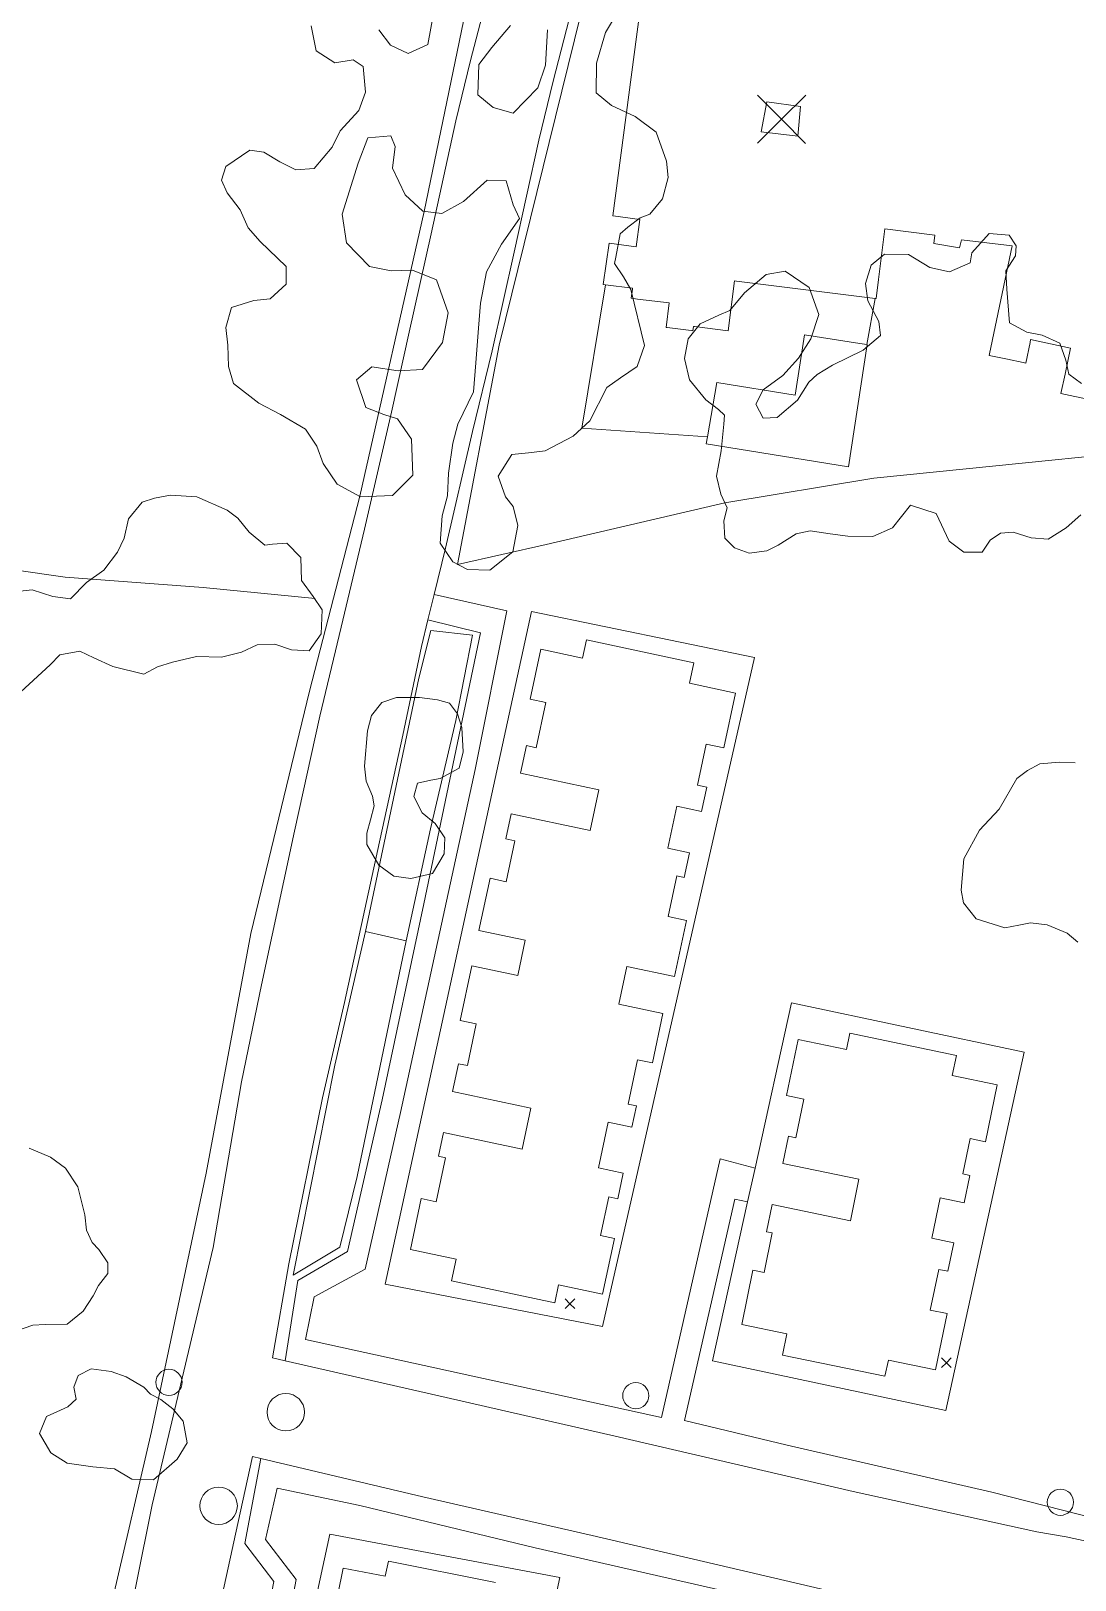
# Model space of a CAD drawing. Header units: metres. Extents: x 4652992 to 4879070, y 2074171 to 2309877.
# Drawn here: x 4653858.6 to 4653920, y 2307623.4 to 2307714.5 of the extents above; entities that cross this region are included whole.
import ezdxf

# ---------------------------------------------------------------- set-up
doc = ezdxf.new("R2010")
doc.units = ezdxf.units.M
doc.header["$MEASUREMENT"] = 0
doc.linetypes.add('DGN Style 2', pattern=[66.27138, 39.762828, -26.508552])
doc.layers.get('0').update_dxf_attribs({"color": 4, "lineweight": 0})
for name, color, linetype, lineweight in [('Level 1', 2, 'Continuous', 0), ('Level 18', 5, 'Continuous', 0), ('Level 30', 5, 'Continuous', 0), ('Level 37', 3, 'Continuous', 0), ('Level 38', 3, 'Continuous', 0), ('Level 39', 9, 'Continuous', 0), ('Level 40', 1, 'Continuous', 0), ('Level 45', 9, 'Continuous', 0), ('Level 54', 30, 'DGN Style 2', 0), ('Level 61', 4, 'Continuous', 0), ('Level 62', 4, 'Continuous', 0), ('Level 63', 3, 'Continuous', 0)]:
    doc.layers.add(name, color=color, linetype=linetype, lineweight=lineweight)

# ---------------------------------------------------------------- blocks, each defined once
blk = doc.blocks.new('POSTE')
at = {"color": 0, "linetype": 'ByBlock', "lineweight": -2}
blk.add_circle((0, 0), 0.770001, dxfattribs=at)
blk = doc.blocks.new('AL')
at = {"color": 0, "linetype": 'ByBlock', "lineweight": -2, "ltscale": 10}
blk.add_circle((0, 0), 1.100002, dxfattribs=at)
blk = doc.blocks.new('COTA')
at = {"color": 0, "linetype": 'ByBlock', "lineweight": -2, "ltscale": 10}
for p, q in [((-1.408457, 1.419522), (0, 0)), ((1.419522, 1.408457), (0, 0)), ((0, 0), (-1.419522, -1.408457)), ((0, 0), (1.408457, -1.419522))]:
    blk.add_line(p, q, dxfattribs=at)

msp = doc.modelspace()

# ---------------------------------------------------------------- linework, layer by layer
at = {"layer": 'Level 1'}
msp.add_polyline3d([(4653875.311281, 2307681.15552, 1373.5387), (4653868.741518, 2307681.802309, 1370.0512), (4653860.620486, 2307682.419924, 1368.2887), (4653855.020693, 2307683.218691, 1366.6887), (4653850.776308, 2307684.033083, 1366.1762), (4653844.632163, 2307684.823403, 1365.1512), (4653842.085544, 2307685.385643, 1364.422807), (4653839.042829, 2307685.848665, 1363.537512), (4653837.165124, 2307686.332503, 1363.5375)], dxfattribs=at)
at = {"layer": 'Level 18', "color": 30}
for points in [[(4653885.680742, 2307717.532182, 1378.473935), (4653884.450998, 2307712.792666, 1378.021472), (4653883.597514, 2307709.235178, 1377.628526), (4653882.138876, 2307702.604412, 1376.762054), (4653880.845069, 2307696.808564, 1376.013673), (4653879.802349, 2307692.122943, 1375.376025), (4653878.2102, 2307685.24326, 1374.55307), (4653876.850644, 2307679.462717, 1373.934543), (4653875.598144, 2307674.24326, 1373.609739), (4653874.110409, 2307667.470799, 1373.401217), (4653872.156631, 2307658.441905, 1373.292008), (4653870.991334, 2307652.73826, 1373.208614), (4653869.324825, 2307642.994372, 1373.257666), (4653867.605864, 2307635.727689, 1373.347273), (4653865.730645, 2307627.865003, 1373.449818), (4653863.843538, 2307618.488793, 1373.72479)], [(4653890.567403, 2307716.457267, 1378.630353), (4653889.302296, 2307711.581459, 1378.153915), (4653888.470589, 2307708.114739, 1377.667532), (4653887.020455, 2307701.522632, 1376.943175), (4653885.725321, 2307695.720839, 1376.246924), (4653884.570026, 2307690.986107, 1375.692299), (4653882.980361, 2307684.126634, 1374.552187), (4653882.312659, 2307681.391925, 1374.199017), (4653881.948532, 2307679.900573, 1374.118452), (4653881.566553, 2307678.3361, 1374.021474), (4653880.471361, 2307673.123403, 1373.837319), (4653878.995646, 2307666.405659, 1373.56949), (4653877.049644, 2307657.412698, 1373.417969), (4653875.747748, 2307651.79547, 1373.359789), (4653873.77029, 2307642.033728, 1373.299158), (4653872.808079, 2307636.510013, 1373.173261), (4653873.552678, 2307636.340323, 1373.297967), (4653883.010088, 2307634.185036, 1374.992435), (4653892.957591, 2307631.906731, 1377.239366), (4653906.940562, 2307628.651481, 1380.200059), (4653917.754314, 2307626.281284, 1382.302013), (4653919.465838, 2307625.978146, 1382.509859), (4653929.606144, 2307623.798303, 1383.461628), (4653937.279921, 2307622.297942, 1384.280584)], [(4653868.728191, 2307617.417516, 1373.924909), (4653870.763756, 2307626.762493, 1373.492987), (4653871.625972, 2307630.70777, 1373.258377), (4653872.123344, 2307630.590345, 1373.304847), (4653881.650995, 2307628.340956, 1374.978543), (4653891.607616, 2307626.060562, 1377.179352), (4653905.621234, 2307622.798178, 1380.203516)]]:
    msp.add_polyline3d(points, dxfattribs=at)
at = {"layer": 'Level 30', "color": 1, "flags": 128}
for points, elevation in [([(4653901.5492, 2307708.598142), (4653903.701065, 2307708.334873), (4653903.857675, 2307710.08296), (4653901.868931, 2307710.370888), (4653901.5492, 2307708.598142)], 1382.1416), ([(4653891.268417, 2307678.723219), (4653897.579757, 2307677.380415), (4653897.323052, 2307676.173868), (4653900.023346, 2307675.599352), (4653899.337461, 2307672.375609), (4653898.314256, 2307672.593307), (4653897.799527, 2307670.174017), (4653898.336375, 2307670.059798), (4653898.033992, 2307668.638564), (4653896.575019, 2307668.948976), (4653896.047786, 2307666.47092), (4653897.326092, 2307666.198947), (4653897.017891, 2307664.750364), (4653896.587312, 2307664.841975), (4653896.078879, 2307662.452279), (4653897.143098, 2307662.225856), (4653896.441331, 2307658.927468), (4653893.651136, 2307659.521111), (4653893.179838, 2307657.305953), (4653895.765831, 2307656.755756), (4653895.147891, 2307653.851359), (4653894.267914, 2307654.038583), (4653893.711663, 2307651.424138), (4653894.206509, 2307651.318854), (4653893.942606, 2307650.078476), (4653892.541569, 2307650.376561), (4653891.968737, 2307647.68418), (4653893.426283, 2307647.374071), (4653893.105487, 2307645.866288), (4653892.58363, 2307645.977319), (4653892.098003, 2307643.69481), (4653892.911448, 2307643.521741), (4653892.217336, 2307640.25933), (4653889.631848, 2307640.809419), (4653889.415292, 2307639.744499), (4653883.335598, 2307641.038017), (4653883.607434, 2307642.315681), (4653880.922388, 2307642.886953), (4653881.55718, 2307645.870555), (4653882.437168, 2307645.683328), (4653882.989116, 2307648.277552), (4653882.562099, 2307648.368404), (4653882.857594, 2307649.757265), (4653887.48691, 2307648.772329), (4653888.000309, 2307651.185367), (4653883.398151, 2307652.164524), (4653883.746513, 2307653.801867), (4653884.269634, 2307653.690568), (4653884.7929, 2307656.149981), (4653883.843235, 2307656.352032), (4653884.527138, 2307659.566464), (4653887.224014, 2307658.992675), (4653887.665259, 2307661.066584), (4653884.947899, 2307661.64473), (4653885.599116, 2307664.705527), (4653886.547445, 2307664.50376), (4653887.060308, 2307666.91428), (4653886.528324, 2307667.027465), (4653886.841594, 2307668.499874), (4653891.478594, 2307667.513303), (4653891.99004, 2307669.91716), (4653887.396214, 2307670.894544), (4653887.739348, 2307672.507315), (4653888.31886, 2307672.384018), (4653888.883248, 2307675.036711), (4653887.967907, 2307675.231459), (4653888.595098, 2307678.179333), (4653891.041938, 2307677.658742), (4653891.268417, 2307678.723219)], 1387.2), ([(4653906.75212, 2307655.591327), (4653913.01708, 2307654.295528), (4653912.773668, 2307653.118672), (4653915.418568, 2307652.57162), (4653914.724928, 2307649.217994), (4653913.834433, 2307649.402177), (4653913.404131, 2307647.321743), (4653913.817286, 2307647.236289), (4653913.48315, 2307645.620802), (4653912.063425, 2307645.914447), (4653911.573759, 2307643.546995), (4653912.863174, 2307643.280301), (4653912.515757, 2307641.600601), (4653911.979492, 2307641.711518), (4653911.485244, 2307639.321914), (4653912.474102, 2307639.117385), (4653911.788867, 2307635.804392), (4653909.017812, 2307636.377536), (4653908.810948, 2307635.430882), (4653902.799636, 2307636.674218), (4653903.058128, 2307637.923982), (4653900.394802, 2307638.474845), (4653901.054753, 2307641.665596), (4653901.709838, 2307641.530103), (4653902.19045, 2307643.853778), (4653901.850105, 2307643.924173), (4653902.180455, 2307645.521354), (4653906.783805, 2307644.569231), (4653907.289081, 2307647.012154), (4653902.819772, 2307647.936554), (4653903.151775, 2307649.541729), (4653903.57947, 2307649.453268), (4653904.047261, 2307651.714958), (4653903.02981, 2307651.9254), (4653903.714555, 2307655.236023), (4653906.557031, 2307654.648106), (4653906.75212, 2307655.591327)], 1390.7), ([(4653876.310808, 2307620.948517), (4653876.958142, 2307624.143048), (4653879.424923, 2307623.663879), (4653879.632749, 2307624.561745)], 1387.8), ([(4653879.632749, 2307624.561745), (4653885.912904, 2307623.305577)], 1387.8)]:
    msp.add_lwpolyline(points, dxfattribs=dict(at, elevation=elevation))
at = {"layer": 'Level 30', "color": 1}
for points in [[(4653923.258089, 2307692.348384, 1382.9728), (4653919.973179, 2307693.037562, 1382.3324), (4653919.166455, 2307693.206813, 1382.1752), (4653919.406286, 2307694.349949, 1382.1752), (4653919.728278, 2307695.884695, 1382.1752), (4653917.382326, 2307696.376878, 1381.9752), (4653917.347629, 2307696.211498, 1381.9752), (4653917.093227, 2307694.998907, 1381.9752), (4653916.947598, 2307695.02946, 1381.9684), (4653916.031721, 2307695.221612, 1381.9256), (4653914.950278, 2307695.448499, 1381.8752), (4653914.97126, 2307695.548511, 1381.8771), (4653916.302648, 2307701.894468, 1382), (4653913.310702, 2307702.238105, 1382), (4653913.194518, 2307701.785877, 1381.7), (4653911.691096, 2307702.024194, 1381.4752), (4653911.753527, 2307702.526151, 1381.4752), (4653908.817586, 2307702.89131, 1381.5752), (4653908.447456, 2307699.915395, 1381.5752), (4653908.307585, 2307698.790807, 1381.5752), (4653908.233238, 2307698.800054, 1381.571636), (4653900.090214, 2307699.812845, 1381.1812), (4653899.963679, 2307699.828583, 1381.1752), (4653899.598864, 2307696.895409, 1380.7752), (4653897.614679, 2307697.142192, 1380.7752), (4653897.555021, 2307697.149612, 1380.7752), (4653897.524345, 2307696.902967, 1380.7752), (4653897.433199, 2307696.914303, 1380.7752), (4653896.008256, 2307697.091531, 1380.7752), (4653895.954261, 2307697.098247, 1380.7752), (4653896.132718, 2307698.533068, 1380.9752), (4653894.273277, 2307698.764337, 1380.6413), (4653894.026185, 2307698.795301, 1380.5805), (4653893.905237, 2307698.810112, 1380.5752), (4653893.970326, 2307699.341643, 1380.5752), (4653893.97866, 2307699.409706, 1380.5752), (4653892.393838, 2307699.603776, 1380.577316), (4653892.256159, 2307699.620636, 1380.5775), (4653892.602921, 2307702.051168, 1381.2752), (4653894.186067, 2307701.842067, 1381.2752), (4653894.398287, 2307703.448827, 1381.2752), (4653892.831841, 2307703.655722, 1381.2752), (4653892.825152, 2307703.656606, 1381.2752), (4653894.708024, 2307717.912209, 1381.930242)], [(4653907.770553, 2307696.091079, 1382.0211), (4653906.667899, 2307688.8958, 1381.3211), (4653898.305086, 2307690.243511, 1380.8211), (4653898.379281, 2307690.668004, 1380.9035), (4653898.93563, 2307693.851046, 1381.5211), (4653903.533752, 2307693.120573, 1381.5211), (4653904.082659, 2307696.659921, 1381.8211), (4653907.334495, 2307696.158339, 1381.9975), (4653907.755095, 2307696.093463, 1382.020264), (4653907.770553, 2307696.091079, 1382.0211)]]:
    msp.add_polyline3d(points, dxfattribs=at)
at = {"layer": 'Level 37', "elevation": 1380.126336, "flags": 128}
msp.add_lwpolyline([(4653898.379281, 2307690.668004), (4653890.993735, 2307691.169582), (4653892.393838, 2307699.603776)], dxfattribs=at)
at = {"layer": 'Level 37'}
for points in [[(4653861.179997, 2307612.737902, 1375.121088), (4653865.698313, 2307632.174216, 1374.621088), (4653868.905158, 2307647.371949, 1374.221088), (4653871.531669, 2307661.450847, 1374.221088), (4653874.984119, 2307675.708386, 1374.921088), (4653877.936135, 2307687.165048, 1375.721088), (4653881.729845, 2307703.916734, 1378.121088), (4653884.652488, 2307718.057693, 1380.321088), (4653884.207491, 2307719.997416, 1380.321088)], [(4653931.496973, 2307696.096066, 1383.121088), (4653930.644932, 2307690.509521, 1383.121088), (4653908.161254, 2307688.237672, 1381.421088), (4653899.412929, 2307686.783211, 1379.821088), (4653888.892826, 2307684.336928, 1378.121088), (4653883.694887, 2307683.161865, 1377.021088), (4653886.12906, 2307696.045999, 1379.121088), (4653891.660097, 2307718.48265, 1381.121088), (4653894.708024, 2307717.912209, 1381.121088)], [(4653880.666199, 2307661.024244, 1375.39984), (4653877.782491, 2307647.16934, 1374.99984), (4653876.769337, 2307643.02147, 1374.39984), (4653874.025374, 2307641.365163, 1374.19984), (4653876.46893, 2307653.712495, 1374.09984), (4653878.270328, 2307661.578319, 1374.09984), (4653881.410984, 2307676.477153, 1374.79984), (4653882.124662, 2307679.274001, 1374.89984), (4653884.561223, 2307678.992902, 1375.19984), (4653883.583522, 2307673.989015, 1375.49984), (4653882.098477, 2307667.613357, 1375.59984), (4653880.666199, 2307661.024244, 1375.39984), (4653878.270328, 2307661.578319, 1374.09984)]]:
    msp.add_polyline3d(points, dxfattribs=at)
at = {"layer": 'Level 38'}
msp.add_line((4653907.755095, 2307696.093463, 1381.661526), (4653908.233238, 2307698.800054, 1381.311096), dxfattribs=at)
at = {"layer": 'Level 40', "color": 3, "elevation": 1376.2, "flags": 128}
msp.add_lwpolyline([(4653862.142482, 2307635.863368), (4653863.32685, 2307635.700637), (4653864.21331, 2307635.393074), (4653865.245106, 2307634.786917), (4653865.638389, 2307634.372521), (4653866.251891, 2307634.05048), (4653866.958125, 2307633.507671), (4653867.561822, 2307632.782071), (4653867.792894, 2307631.520699), (4653867.202782, 2307630.554086), (4653865.821778, 2307629.335594), (4653864.547516, 2307629.380413), (4653863.515666, 2307629.986431), (4653862.253709, 2307630.096445), (4653860.743686, 2307630.322243), (4653859.776726, 2307630.915704), (4653859.117408, 2307632.057792), (4653859.512468, 2307633.062576), (4653860.769198, 2307633.629442), (4653861.259709, 2307634.074838), (4653861.124062, 2307634.777145), (4653861.39156, 2307635.468657), (4653862.142482, 2307635.863368)], dxfattribs=at)
at = {"layer": 'Level 40', "color": 3}
for points in [[(4653879.063256, 2307714.591244, 1382.5), (4653879.745245, 2307713.698138, 1382.5), (4653880.788694, 2307713.208128, 1382.5), (4653881.933246, 2307713.741512, 1382.5), (4653882.300714, 2307715.660833, 1382.5)], [(4653893.092368, 2307715.620867, 1382.5), (4653892.391274, 2307714.431639, 1382.5), (4653891.859027, 2307712.6402, 1382.5), (4653891.840495, 2307710.890262, 1383.4), (4653892.738232, 2307710.145401, 1383.4), (4653894.126483, 2307709.493356, 1383.4), (4653895.37113, 2307708.585588, 1383.4), (4653895.96647, 2307706.876216, 1383.7), (4653896.065207, 2307705.910485, 1383.7), (4653895.729846, 2307704.651641, 1383.7), (4653894.991425, 2307703.75595, 1383.7), (4653894.429248, 2307703.544642, 1383.1), (4653893.704678, 2307702.985124, 1382.5), (4653893.252218, 2307702.600035, 1382.5), (4653892.989942, 2307701.229369, 1382.5), (4653892.92, 2307700.863853, 1382.5), (4653893.454234, 2307700.074134, 1382.2)], [(4653893.454234, 2307700.074134, 1382.2), (4653893.879592, 2307699.326504, 1382.2), (4653894.671828, 2307696.040488, 1382.2), (4653894.244348, 2307694.796444, 1382.2), (4653893.265199, 2307694.135016, 1382.2), (4653892.464148, 2307693.555603, 1381.3), (4653891.472191, 2307691.609555, 1380.7), (4653890.48806, 2307690.704579, 1380.1), (4653888.842384, 2307689.831788, 1379.5), (4653887.858122, 2307689.725812, 1378.3), (4653886.88642, 2307689.630114, 1378.3), (4653886.070944, 2307688.358262, 1378.3), (4653886.50291, 2307687.128049, 1378.3), (4653886.966227, 2307686.5599, 1378.3), (4653887.232001, 2307685.457772, 1378.3), (4653886.93268, 2307683.893707, 1378.3), (4653885.583417, 2307682.821765, 1378.3), (4653884.274791, 2307682.856481, 1378), (4653883.408135, 2307683.312872, 1378), (4653882.664783, 2307684.413699, 1378), (4653882.780422, 2307686.014738, 1378), (4653883.101443, 2307687.193432, 1378), (4653883.164216, 2307688.51826, 1378), (4653883.40704, 2307690.285293, 1378), (4653883.697447, 2307691.401378, 1378.3), (4653884.63631, 2307693.31725, 1378.3), (4653884.769482, 2307695.009364, 1378.3), (4653884.914711, 2307697.057811, 1379.2), (4653885.045559, 2307698.531564, 1380.1), (4653885.396763, 2307700.366382, 1380.1), (4653886.280231, 2307702.001321, 1380.1), (4653887.329352, 2307703.508393, 1380.1), (4653886.950096, 2307704.309603, 1381), (4653886.555016, 2307705.71805, 1381), (4653885.421811, 2307705.750842, 1381), (4653884.043012, 2307704.501077, 1381), (4653882.769324, 2307703.800903, 1381), (4653881.653396, 2307703.925253, 1381), (4653880.603725, 2307704.892209, 1381), (4653879.859881, 2307706.464572, 1381), (4653880.025403, 2307707.74394, 1380.7), (4653879.764358, 2307708.365989, 1380.7), (4653878.411879, 2307708.251597, 1380.7), (4653877.838697, 2307706.747289, 1380.7), (4653876.913034, 2307703.747555, 1380.1), (4653877.164466, 2307702.079498, 1380.1), (4653878.512261, 2307700.672087, 1380.1), (4653879.795738, 2307700.419884, 1380.1), (4653881.040147, 2307700.460968, 1380.1), (4653882.454058, 2307699.897524, 1380.1), (4653883.128586, 2307697.95622, 1380.1), (4653882.794888, 2307696.212982, 1380.1), (4653881.636219, 2307694.631667, 1380.1), (4653880.190929, 2307694.534602, 1380.1), (4653878.653955, 2307694.785442, 1379.5), (4653877.743956, 2307694.011063, 1379.5), (4653878.288509, 2307692.379335, 1379.5), (4653879.354521, 2307691.979533, 1379.5), (4653880.162779, 2307691.72562, 1379.5), (4653880.978684, 2307690.517259, 1379.5), (4653881.050646, 2307688.406633, 1379.5), (4653879.869332, 2307687.208847, 1379.5), (4653877.984509, 2307687.138863, 1378.9), (4653876.602777, 2307687.88679, 1378.9), (4653875.78591, 2307689.096371, 1378.9), (4653875.410753, 2307690.123951, 1378.9), (4653874.742368, 2307691.113675, 1378.9), (4653873.286112, 2307691.971804, 1378.9), (4653872.011146, 2307692.644273, 1378.3), (4653870.514221, 2307693.797492, 1378.3), (4653870.230596, 2307694.808158, 1378.3), (4653870.183816, 2307696.058847, 1378.3), (4653870.07068, 2307697.087106, 1378.9), (4653870.391527, 2307698.264457, 1378.9), (4653871.709387, 2307698.673514, 1378.9), (4653872.681064, 2307698.768897, 1378.9), (4653873.609787, 2307699.635907, 1378.9), (4653873.619713, 2307700.683365, 1378.9), (4653872.077588, 2307702.154072, 1379.2), (4653871.374199, 2307702.959824, 1379.2), (4653870.907288, 2307704.005214, 1379.2), (4653870.147209, 2307705.012891, 1379.2), (4653869.811167, 2307705.746508, 1379.2), (4653870.061452, 2307706.555585, 1379.2), (4653871.484317, 2307707.515506, 1379.2), (4653872.295256, 2307707.396692, 1379.8), (4653873.234204, 2307706.830969, 1379.8), (4653874.190684, 2307706.357084, 1379.8), (4653875.252594, 2307706.434053, 1379.8), (4653876.322479, 2307707.691855, 1380.4), (4653876.790609, 2307708.646628, 1380.4), (4653877.878818, 2307709.860019, 1380.4), (4653878.272822, 2307710.924449, 1380.4), (4653878.137836, 2307712.429782, 1381.3), (4653877.54986, 2307712.830626, 1381.3), (4653876.473027, 2307712.662474, 1381.3), (4653875.370926, 2307713.354619, 1381.3), (4653875.084864, 2307714.836522, 1381.3)], [(4653886.8069, 2307714.853253, 1382.2), (4653885.704829, 2307713.552324, 1382.2), (4653884.946734, 2307712.563075, 1382.2), (4653884.888213, 2307710.771882, 1382.2), (4653885.787985, 2307710.025492, 1382.2), (4653886.957889, 2307709.700338, 1382.2), (4653888.417227, 2307711.182787, 1381.6), (4653888.86277, 2307712.519409, 1381.6), (4653888.973859, 2307714.586544, 1381.6)], [(4653920.342993, 2307686.078199, 1383.1), (4653919.464782, 2307685.316173, 1383.1), (4653918.40623, 2307684.656239, 1383.1), (4653917.418672, 2307684.716573, 1383.1), (4653916.351838, 2307685.05947, 1383.1), (4653915.608688, 2307685.005071, 1383.1), (4653914.996637, 2307684.591154, 1383.1), (4653914.527999, 2307683.882046, 1383.1), (4653913.463692, 2307683.890619, 1383.1), (4653912.586546, 2307684.530063, 1383.1), (4653911.82842, 2307686.152275, 1382.5), (4653910.322554, 2307686.648326, 1382.5), (4653909.267848, 2307685.318283, 1382.5), (4653908.103685, 2307684.81159, 1382.5), (4653906.639857, 2307684.83148, 1382.5), (4653905.598691, 2307684.96893, 1382.5), (4653904.428842, 2307685.131625, 1382.5), (4653903.595509, 2307684.960925, 1382.5), (4653902.53493, 2307684.300045, 1382.5), (4653901.869815, 2307683.962608, 1382.5), (4653900.84338, 2307683.829715, 1382.5), (4653899.967474, 2307684.135218, 1382.5), (4653899.410463, 2307684.712423, 1382.5), (4653899.338009, 2307685.72938, 1382.5), (4653899.550226, 2307686.489931, 1382.5), (4653899.171161, 2307687.299654, 1382.5), (4653898.905717, 2307688.35449, 1382.5), (4653899.189176, 2307689.836377, 1382.5), (4653899.343298, 2307691.417451, 1381.9), (4653899.377593, 2307691.945993, 1381.9), (4653899.040605, 2307692.27981, 1381.9), (4653898.277546, 2307692.831131, 1381.9), (4653897.318405, 2307694.014186, 1382.5), (4653897.02558, 2307695.275032, 1382.5), (4653897.247446, 2307696.434757, 1382.5), (4653897.947, 2307697.300029, 1382.5), (4653899.04753, 2307697.819054, 1382.5), (4653899.700417, 2307698.091798, 1382.5), (4653900.565474, 2307699.124935, 1382.5), (4653901.841034, 2307700.210964, 1382.5), (4653902.944003, 2307700.395103, 1382.5), (4653904.364253, 2307699.447458, 1382.5), (4653904.92922, 2307697.866015, 1382.5), (4653904.45296, 2307696.422424, 1382.5), (4653903.740969, 2307695.28666, 1382.8), (4653902.812195, 2307694.266615, 1382.8), (4653901.650842, 2307693.425806, 1382.8), (4653901.221253, 2307692.57482, 1382.8), (4653901.664384, 2307691.752854, 1382.8), (4653902.472785, 2307691.794524, 1382.8), (4653903.67977, 2307692.817349, 1383.4), (4653904.350759, 2307693.886934, 1383.4), (4653904.834483, 2307694.325837, 1383.4), (4653905.740381, 2307694.881987, 1383.4), (4653907.527133, 2307695.751389, 1382.5), (4653908.560012, 2307696.617626, 1382.5), (4653908.450633, 2307697.441056, 1382.5), (4653907.806738, 2307698.65215, 1381.9), (4653907.669883, 2307699.682415, 1381.9), (4653908.008161, 2307700.75301, 1381.9), (4653908.799603, 2307701.399993, 1381.9), (4653910.200202, 2307701.392017, 1381.9), (4653911.452789, 2307700.610551, 1381.9), (4653912.611542, 2307700.36487, 1382.5), (4653913.818808, 2307700.900963, 1383.4), (4653913.929451, 2307701.479694, 1383.4), (4653914.945459, 2307702.614183, 1383.4), (4653916.125184, 2307702.515452, 1383.4), (4653916.540224, 2307701.900042, 1383.4), (4653916.493773, 2307701.308733, 1383.4), (4653915.924366, 2307700.420002, 1383.4), (4653915.98439, 2307699.340702, 1383.4), (4653916.141313, 2307697.375004, 1383.4), (4653917.166782, 2307696.823795, 1384), (4653918.064287, 2307696.647309, 1384), (4653919.10494, 2307696.176072, 1384), (4653919.445864, 2307695.17593, 1384), (4653919.619038, 2307694.342079, 1384), (4653920.37866, 2307693.792859, 1384)], [(4653857.440528, 2307681.523082, 1371.7), (4653858.677979, 2307681.659516, 1371.7), (4653859.890407, 2307681.270694, 1371.7), (4653860.925829, 2307681.143725, 1371.7), (4653861.865134, 2307682.095758, 1371.7), (4653862.894586, 2307682.830063, 1372.3), (4653863.701129, 2307683.882583, 1372.3), (4653864.087378, 2307684.714766, 1372.3), (4653864.347032, 2307685.83446, 1373.2), (4653865.138445, 2307686.812593, 1373.2), (4653865.863118, 2307687.048304, 1373.2), (4653866.806055, 2307687.241221, 1373.2), (4653868.35552, 2307687.136417, 1374.4), (4653870.139507, 2307686.355846, 1375), (4653870.774168, 2307685.876366, 1375.6), (4653871.446441, 2307685.0673, 1375.6), (4653872.350008, 2307684.288193, 1375.6), (4653872.812635, 2307684.348049, 1375.6), (4653873.651492, 2307684.409427, 1375.6), (4653874.468591, 2307683.572057, 1375.6), (4653874.508485, 2307682.209733, 1375.6), (4653875.199862, 2307681.271247, 1376.2), (4653875.726566, 2307680.491462, 1376.2), (4653875.680155, 2307679.072137, 1376.2), (4653874.965264, 2307678.084399, 1376.2), (4653873.923897, 2307678.137915, 1376.2), (4653872.937972, 2307678.481314, 1376.2), (4653871.905009, 2307678.430103, 1375.6), (4653870.996598, 2307678.005867, 1375.6), (4653869.81208, 2307677.710905, 1375.6), (4653868.339654, 2307677.743904, 1375), (4653866.922253, 2307677.418625, 1375), (4653866.040549, 2307677.139143, 1375), (4653865.249734, 2307676.703922, 1373.8), (4653863.415786, 2307677.150319, 1372.6), (4653862.306035, 2307677.669963, 1372.6), (4653861.473675, 2307678.059718, 1372.6), (4653860.297008, 2307677.8362, 1372.6), (4653859.734143, 2307677.265662, 1372.6), (4653858.009807, 2307675.677732, 1372)], [(4653882.670307, 2307670.572294, 1376.5), (4653882.112991, 2307670.478784, 1376.5), (4653881.335752, 2307670.293262, 1376.5), (4653881.121291, 2307669.525077, 1376.5), (4653881.609357, 2307668.551991, 1376.5), (4653882.367124, 2307667.93125, 1376.5), (4653882.945059, 2307667.075658, 1376.5), (4653882.900691, 2307666.139214, 1376.5), (4653882.209101, 2307664.991714, 1376.5), (4653880.939493, 2307664.699746, 1376.5), (4653879.951999, 2307664.825214, 1376.5), (4653879.064106, 2307665.471347, 1376.5), (4653878.3533, 2307666.690552, 1376.5), (4653878.347859, 2307667.366792, 1376.5), (4653878.562362, 2307668.135063, 1376.5), (4653878.789319, 2307668.968401, 1376.5), (4653878.693953, 2307669.527179, 1376.5), (4653878.323371, 2307670.40985, 1376.5), (4653878.225283, 2307671.306752, 1376.5), (4653878.385147, 2307673.384201, 1377.1), (4653878.624341, 2307674.281741, 1377.1), (4653879.240766, 2307675.037978, 1377.1), (4653880.107213, 2307675.34054, 1377.1), (4653881.455788, 2307675.346357, 1377.1), (4653882.507197, 2307675.207992, 1377.1), (4653883.209007, 2307675.003169, 1377.1), (4653883.693841, 2307674.368725, 1377.1), (4653883.946557, 2307673.577397, 1377.1), (4653884.00993, 2307672.148705, 1377.1), (4653883.776502, 2307671.174385, 1376.8), (4653882.670307, 2307670.572294, 1376.5)], [(4653920.151092, 2307660.94783, 1385.5), (4653919.521087, 2307661.470089, 1385.5), (4653918.354885, 2307661.964236, 1385.5), (4653917.383202, 2307662.087801, 1385.5), (4653916.694542, 2307661.956467, 1385.5), (4653915.86566, 2307661.786036, 1385.5), (4653914.175148, 2307662.316238, 1385.5), (4653913.426516, 2307663.260881, 1385.5), (4653913.305404, 2307664.016266, 1385.5), (4653913.456606, 2307665.849156, 1385.5), (4653914.37552, 2307667.531728, 1385.5), (4653915.540712, 2307668.766889, 1385.5), (4653916.573867, 2307670.57133, 1386.4), (4653917.194978, 2307671.047406, 1386.4), (4653917.931573, 2307671.434421, 1386.4), (4653919.078506, 2307671.541788, 1386.4), (4653919.997075, 2307671.494647, 1386.4)], [(4653858.501521, 2307648.831782, 1375.6), (4653859.755088, 2307648.316939, 1375.6), (4653860.645239, 2307647.669954, 1375.6), (4653861.354681, 2307646.560775, 1376.2), (4653861.78385, 2307644.922639, 1376.2), (4653861.882053, 2307644.024858, 1376.2), (4653862.213011, 2307643.284532, 1376.2), (4653862.606356, 2307642.870014, 1376.2), (4653863.132611, 2307642.091694, 1376.2), (4653863.120787, 2307641.46606, 1376.8)], [(4653863.120787, 2307641.46606, 1376.8), (4653862.580923, 2307640.76082, 1376.8), (4653862.261115, 2307640.147785, 1376.8), (4653861.683817, 2307639.247192, 1376.8), (4653860.728654, 2307638.487599, 1376.8), (4653859.44273, 2307638.467625, 1376.8), (4653858.715336, 2307638.422567, 1376.2), (4653856.32904, 2307637.602312, 1376.2)]]:
    msp.add_polyline3d(points, dxfattribs=at)
at = {"layer": 'Level 54', "linetype": 'Continuous'}
for points in [[(4653901.18302, 2307647.663525, 1378.4998), (4653899.131537, 2307648.219194, 1378.59984), (4653895.686082, 2307632.997416, 1378.19984), (4653874.743371, 2307637.595709, 1373.49984), (4653875.262388, 2307640.088603, 1373.59984), (4653878.248111, 2307641.717355, 1373.99984), (4653880.33103, 2307650.943957, 1374.99984), (4653884.716546, 2307671.093871, 1374.99984), (4653886.594714, 2307680.439219, 1374.39984), (4653882.312659, 2307681.391925, 1374.201291)], [(4653873.552678, 2307636.340323, 1373.482467), (4653874.301241, 2307641.066745, 1373.59984), (4653877.22812, 2307642.770491, 1373.99984), (4653879.262796, 2307651.678339, 1374.59984), (4653881.706915, 2307663.202869, 1374.89984), (4653885.034945, 2307679.136247, 1374.59984), (4653881.948532, 2307679.900573, 1374.098271)], [(4653941.714661, 2307621.420459, 1384.7374), (4653941.909638, 2307622.786962, 1384.775), (4653933.968797, 2307624.314121, 1384.1998), (4653933.145467, 2307624.487456, 1384.1072), (4653924.912177, 2307626.2208, 1383.1811), (4653922.412314, 2307626.747093, 1382.8998), (4653915.104147, 2307628.620742, 1382.3998), (4653903.077352, 2307631.374028, 1379.4998), (4653897.029072, 2307632.817693, 1378.2998), (4653899.986239, 2307645.834211, 1378.3998), (4653900.744835, 2307645.680946, 1378.4998)], [(4653862.457228, 2307589.675442, 1375.2575), (4653865.529766, 2307589.219365, 1375.2998), (4653870.77326, 2307612.431354, 1375.2998), (4653872.897538, 2307623.360051, 1374.7998), (4653871.180226, 2307625.588769, 1374.2998), (4653872.123344, 2307630.590345, 1373.626688)], [(4653862.20358, 2307588.512561, 1375.327661), (4653866.544861, 2307587.755596, 1375.637201), (4653872.80002, 2307616.140809, 1375.437201), (4653874.193677, 2307623.479425, 1374.737201), (4653872.406542, 2307625.833637, 1374.437201), (4653873.080432, 2307628.852146, 1373.837201), (4653877.940715, 2307627.830634, 1374.437201), (4653888.247037, 2307625.346414, 1376.837201), (4653901.650028, 2307622.28096, 1379.5372), (4653901.980392, 2307620.767482, 1379.637201), (4653902.933756, 2307620.615812, 1379.767667), (4653904.172585, 2307620.418728, 1379.937201), (4653904.594365, 2307621.906236, 1380.237201), (4653907.002626, 2307621.220834, 1381.0372), (4653908.17944, 2307621.39344, 1381.0372), (4653916.880479, 2307619.165487, 1382.637201), (4653917.149744, 2307620.284727, 1382.7141)]]:
    msp.add_polyline3d(points, dxfattribs=at)
at = {"layer": 'Level 62', "flags": 128}
for points, elevation in [([(4653888.03391, 2307680.396959), (4653901.156537, 2307677.694005), (4653892.219806, 2307638.346067), (4653879.436813, 2307640.835002), (4653888.03391, 2307680.396959)], 1374.89984), ([(4653903.329813, 2307657.376724), (4653917.008975, 2307654.478382), (4653912.392716, 2307633.403378), (4653898.679386, 2307636.33579), (4653900.744835, 2307645.680946), (4653901.18302, 2307647.663525), (4653903.329813, 2307657.376724)], 1378.4998)]:
    msp.add_lwpolyline(points, dxfattribs=dict(at, elevation=elevation))
at = {"layer": 'Level 62', "extrusion": (-0.0283195104975144, 0.0060976978772262, 0.9995803236387656), "elevation": -116349.664934, "flags": 128}
msp.add_lwpolyline([(-3235536.134351, 4062200.447274), (-3235536.476092, 4062214.219523), (-3235495.928447, 4062214.255079), (-3235495.995962, 4062200.411366), (-3235536.134351, 4062200.447274)], dxfattribs=at)

# ---------------------------------------------------------------- block references
at = {"layer": 'Level 39', "zscale": 0.1}
msp.add_blockref('COTA', (4653902.738249, 2307709.336188, 1382.1416), dxfattribs=at)
at = {"layer": 'Level 45', "zscale": 0.1}
for p in [(4653873.591289, 2307633.311775, 1373.39039), (4653869.6429, 2307627.810695, 1373.59039)]:
    msp.add_blockref('AL', p, dxfattribs=at)
at = {"layer": 'Level 61', "zscale": 0.1}
for p in [(4653866.72305, 2307635.069475, 1373.5), (4653894.167394, 2307634.284963, 1377.836618), (4653919.133501, 2307628.018766, 1382.636618)]:
    msp.add_blockref('POSTE', p, dxfattribs=at)
at = {"layer": 'Level 63', "xscale": 0.2, "yscale": 0.2, "zscale": 0.1}
for p in [(4653890.296675, 2307639.694242, 1374.89984), (4653912.426577, 2307636.22279, 1378.4998)]:
    msp.add_blockref('COTA', p, dxfattribs=at)

doc.saveas('drawing.dxf')
